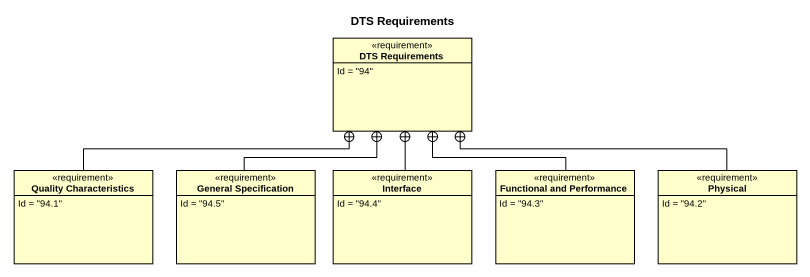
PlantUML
@startuml
title DTS Requirements
hide circle
hide empty members
class "DTS Requirements" as DTS_Requirements <<requirement>> {
  Id = "94"
}
class "Quality Characteristics" as Quality_Characteristics <<requirement>> {
  Id = "94.1"
}
class "General Specification" as General_Specification <<requirement>> {
  Id = "94.5"
}
class "Interface" as Interface_ <<requirement>> {
  Id = "94.4"
}
class "Functional and Performance" as Functional_and_Performance <<requirement>> {
  Id = "94.3"
}
class Physical <<requirement>> {
  Id = "94.2"
}
Quality_Characteristics -right-+ DTS_Requirements
General_Specification -up-+ DTS_Requirements
Interface_ -up-+ DTS_Requirements
Functional_and_Performance -up-+ DTS_Requirements
Physical -left-+ DTS_Requirements
@enduml
